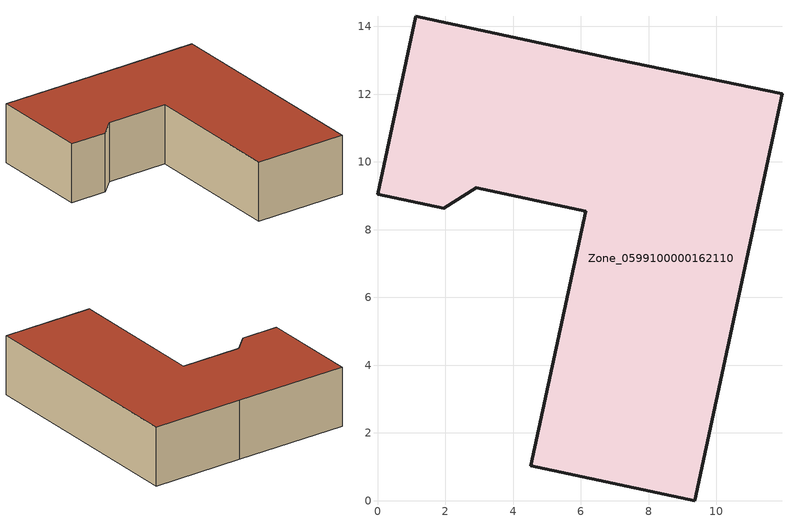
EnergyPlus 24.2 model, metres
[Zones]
Zone_0599100000162110
 floor ground (C_G): 2.91,9.24 1.95,8.63 0,9.04 1.13,14.3 7.09,13.02 11.94,12.01 9.37,0 4.53,1.03 6.14,8.55 z0
 wall outside (C_F): 7.09,13.02 1.13,14.3 0,9.04 1.95,8.63 2.91,9.24 6.14,8.55 4.53,1.03 9.37,0 11.94,12.01 7.09,13.02 z0:3.15
 roof outside (C_R): 9.37,0 11.94,12.01 7.09,13.02 1.13,14.3 0,9.04 1.95,8.63 2.91,9.24 6.14,8.55 4.53,1.03 z3.15
[BUILDING]
Pand.0599100000162110: North Axis=0; Terrain=City; Loads Convergence Tolerance Value=0.04; Temperature Convergence Tolerance Value=0.4; Solar Distribution=FullExterior; Maximum Number of Warmup Days=25; Minimum Number of Warmup Days=1
[Site:Location]
Rotterdam.The.Hague.AP_ZH_NLD Design_Conditions: Latitude=51.96; Longitude=4.45; Time Zone=1; Elevation=-4.5
[SITE:GROUNDTEMPERATURE:BUILDINGSURFACE]
18, 18, 18, 18, 18, 18, 18, 18, 18, 18, 18, 18
[MATERIAL] Thermal Absorptance=0.9; Solar Absorptance=0.7; Visible Absorptance=0.7
Name | Roughness | Thickness | Conductivity | Density | Specific Heat
G.TI.1975-1991 | MediumSmooth | 0.15 | 0.288461 | 540 | 1210
F.TI.1975-1991 | Rough | 0.3 | 0.230769 | 1920 | 840
R.TI.1975-1991 | MediumRough | 0.2 | 0.153846 | 1500 | 1000
[CONSTRUCTION]
C_G: G.TI.1975-1991
C_F: F.TI.1975-1991
C_R: R.TI.1975-1991
[ZONE]
Zone_0599100000162110: Type=1; Multiplier=1; Ceiling Height=Autocalculate; Volume=Autocalculate; Floor Area=autocalculate; Part of Total Floor Area=Yes
[ZONEINFILTRATION:DESIGNFLOWRATE]
Infil_Zone_0599100000162110: Zone or ZoneList or Space or SpaceList=Zone_0599100000162110; Schedule=AlwaysOn; Design Flow Rate Calculation Method=Flow/Area; Flow Rate per Floor Area=0.003; Constant Term Coefficient=1; Temperature Term Coefficient=0; Velocity Term Coefficient=0; Velocity Squared Term Coefficient=0
[HVACTEMPLATE:ZONE:IDEALLOADSAIRSYSTEM]
Zone_0599100000162110: Maximum Heating Supply Air Temperature=50; Minimum Cooling Supply Air Temperature=13; Maximum Heating Supply Air Humidity Ratio=0.0156; Minimum Cooling Supply Air Humidity Ratio=0.0077; Heating Limit=NoLimit; Cooling Limit=NoLimit; Dehumidification Control Type=ConstantSensibleHeatRatio; Cooling Sensible Heat Ratio=0.7; Dehumidification Setpoint=60; Humidification Control Type=None; Humidification Setpoint=30; Outdoor Air Method=None; Outdoor Air Flow Rate per Person=0.00944; Outdoor Air Flow Rate per Zone Floor Area=0; Outdoor Air Flow Rate per Zone=0; Demand Controlled Ventilation Type=None; Outdoor Air Economizer Type=NoEconomizer; Heat Recovery Type=None; Sensible Heat Recovery Effectiveness=0.7; Latent Heat Recovery Effectiveness=0.65
[ZONECONTROL:THERMOSTAT]
ThermostatControl_Zone_0599100000162110: Zone or ZoneList=Zone_0599100000162110; Control Type Schedule=DualSetpointControlType; Control 1=Thermostat_Zone_0599100000162110; Temperature Difference Between Cutout And Setpoint=0
[THERMOSTATSETPOINT:DUALSETPOINT]
Thermostat_Zone_0599100000162110: Heating Setpoint Temperature Schedule=HeatingSetpoint_Zone_0599100000162110; Cooling Setpoint Temperature Schedule=CoolingSetpoint_Zone_0599100000162110
[SCHEDULE:COMPACT]
HeatingSetpoint_Zone_0599100000162110: Through: 12/31, For: AllDays, Until: 24:00, 21
CoolingSetpoint_Zone_0599100000162110: Through: 12/31, For: AllDays, Until: 24:00, 24
DualSetpointControlType: Through: 12/31, For: AllDays, Until: 24:00, 4
AlwaysOn: Through: 12/31, For: AllDays, Until: 24:00, 1
